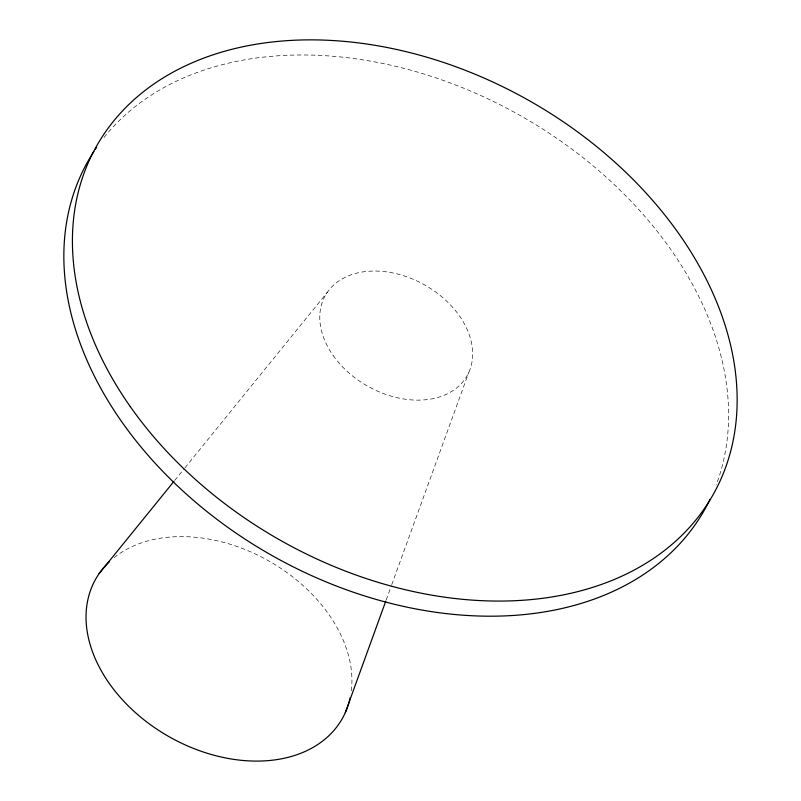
<?xml version="1.0" encoding="UTF-8"?>
<svg xmlns="http://www.w3.org/2000/svg" width="801" height="801" viewBox="0 0 801 801"><rect width="100%" height="100%" fill="white"/><g stroke="black" fill="none" stroke-linecap="round" stroke-linejoin="round"><path stroke-width="0.6" stroke-dasharray="4 3" d="M386.202 599.949L391.319 585.861M391.739 584.69L468.855 372.265M174.698 480.46L184.14 468.815M184.921 467.844L327.319 292.305M104 137.512A354.142 252.595 29.5 0 1 521.081 116.015A354.142 252.595 29.5 0 1 716.234 484.795M114.153 557.586A141.657 101.036 29.5 0 1 268.635 560.85A141.657 101.036 29.5 0 1 351.238 691.523M333.086 355.404A81.452 58.093 29.5 0 0 465.121 378.883A81.452 58.093 29.5 0 0 390.457 272.49A81.452 58.093 29.5 0 0 333.086 355.404"/><path stroke-width="1.2" d="M345.311 712.62L385.782 601.12M99.164 573.566L173.907 481.421M709.946 499.474A354.142 252.595 29.5 0 1 272.11 555.584A354.142 252.595 29.5 0 1 93.927 151.449M95.279 149.407A354.142 252.595 29.5 0 1 96.661 147.384M350.187 697.631A141.657 101.036 29.5 0 1 169.341 736.85A141.657 101.036 29.5 0 1 109.467 561.641M130.283 406.608A354.142 252.595 29.5 0 0 704.339 508.675A354.142 252.595 29.5 0 0 379.714 46.118A354.142 252.595 29.5 0 0 130.283 406.608"/></g></svg>
